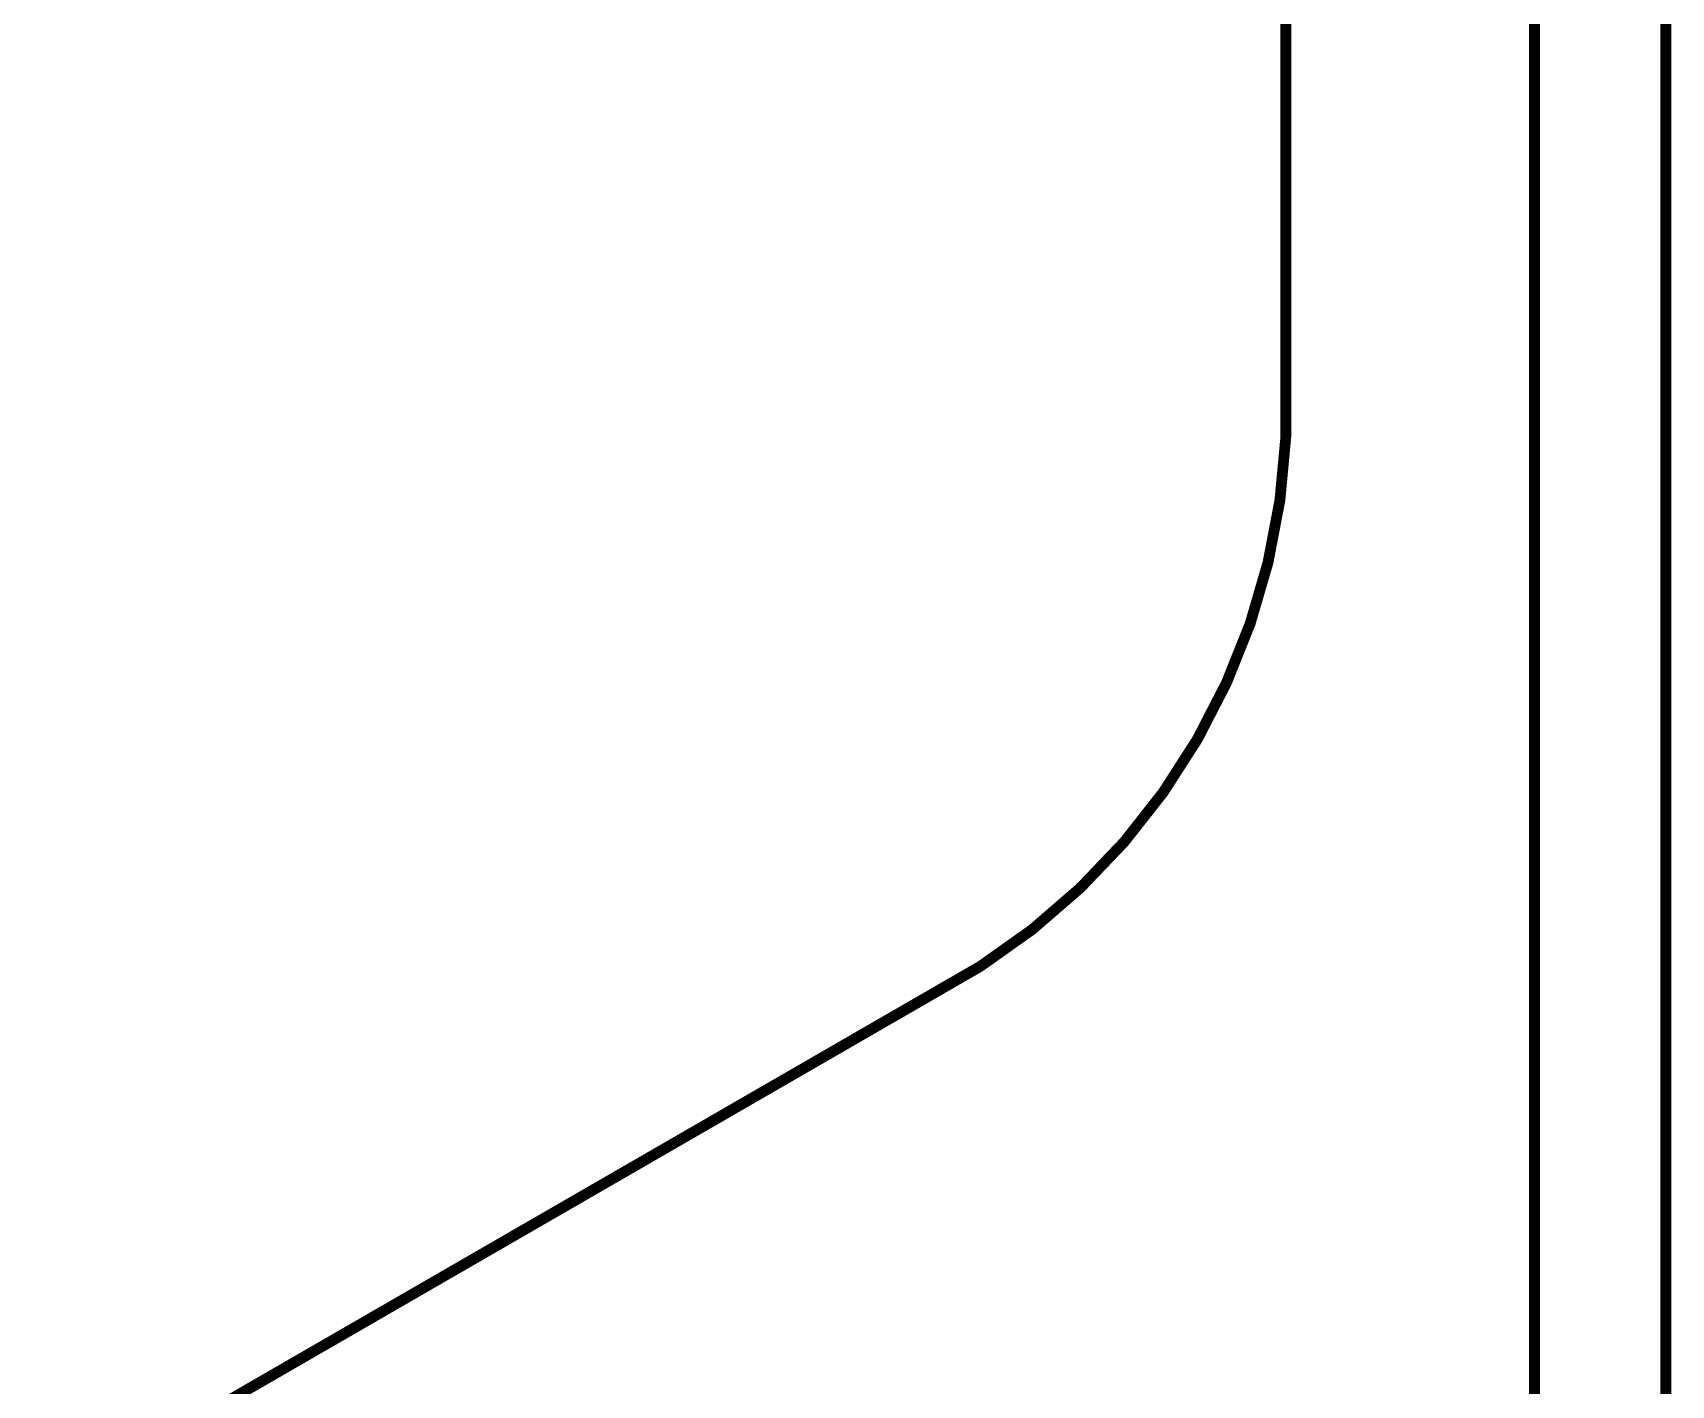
# Model space of a CAD drawing. Header units: millimetres. Extents: x 178 to 562, y 241 to 450.
# Drawn here: x 544.95 to 552.54, y 338.28 to 344.54 of the extents above; entities that cross this region are included whole.
import ezdxf

# ---------------------------------------------------------------- set-up
doc = ezdxf.new("R2010")
doc.units = ezdxf.units.MM
doc.layers.add('Mechanical1', color=6, linetype='Continuous')

msp = doc.modelspace()

# ---------------------------------------------------------------- linework, layer by layer
at = {"layer": 'Mechanical1', "const_width": 0.05}
for points in [[(551.9051, 294.949), (551.9051, 356.3039)], [(552.5132, 294.5979), (552.5132, 355.9528)], [(550.7539, 342.6644), (550.7539, 354.1287)], [(541.208, 335.5206), (549.3397, 340.2149)]]:
    msp.add_lwpolyline(points, dxfattribs=at)
msp.add_lwpolyline([(550.7539, 342.6644, -0.243723), (549.3397, 340.2149)], format="xyb", dxfattribs=at)
at = {"layer": 'Mechanical1', "const_width": 0.025}
for points in [[(550.7414, 342.6644, 1), (550.7664, 342.6644, 1)], [(550.7414, 342.6644, 1), (550.7664, 342.6644, 1)], [(549.3272, 340.2149, 1), (549.3522, 340.2149, 1)], [(549.3272, 340.2149, 1), (549.3522, 340.2149, 1)]]:
    msp.add_lwpolyline(points, format="xyb", close=True, dxfattribs=at)

doc.saveas('drawing.dxf')
